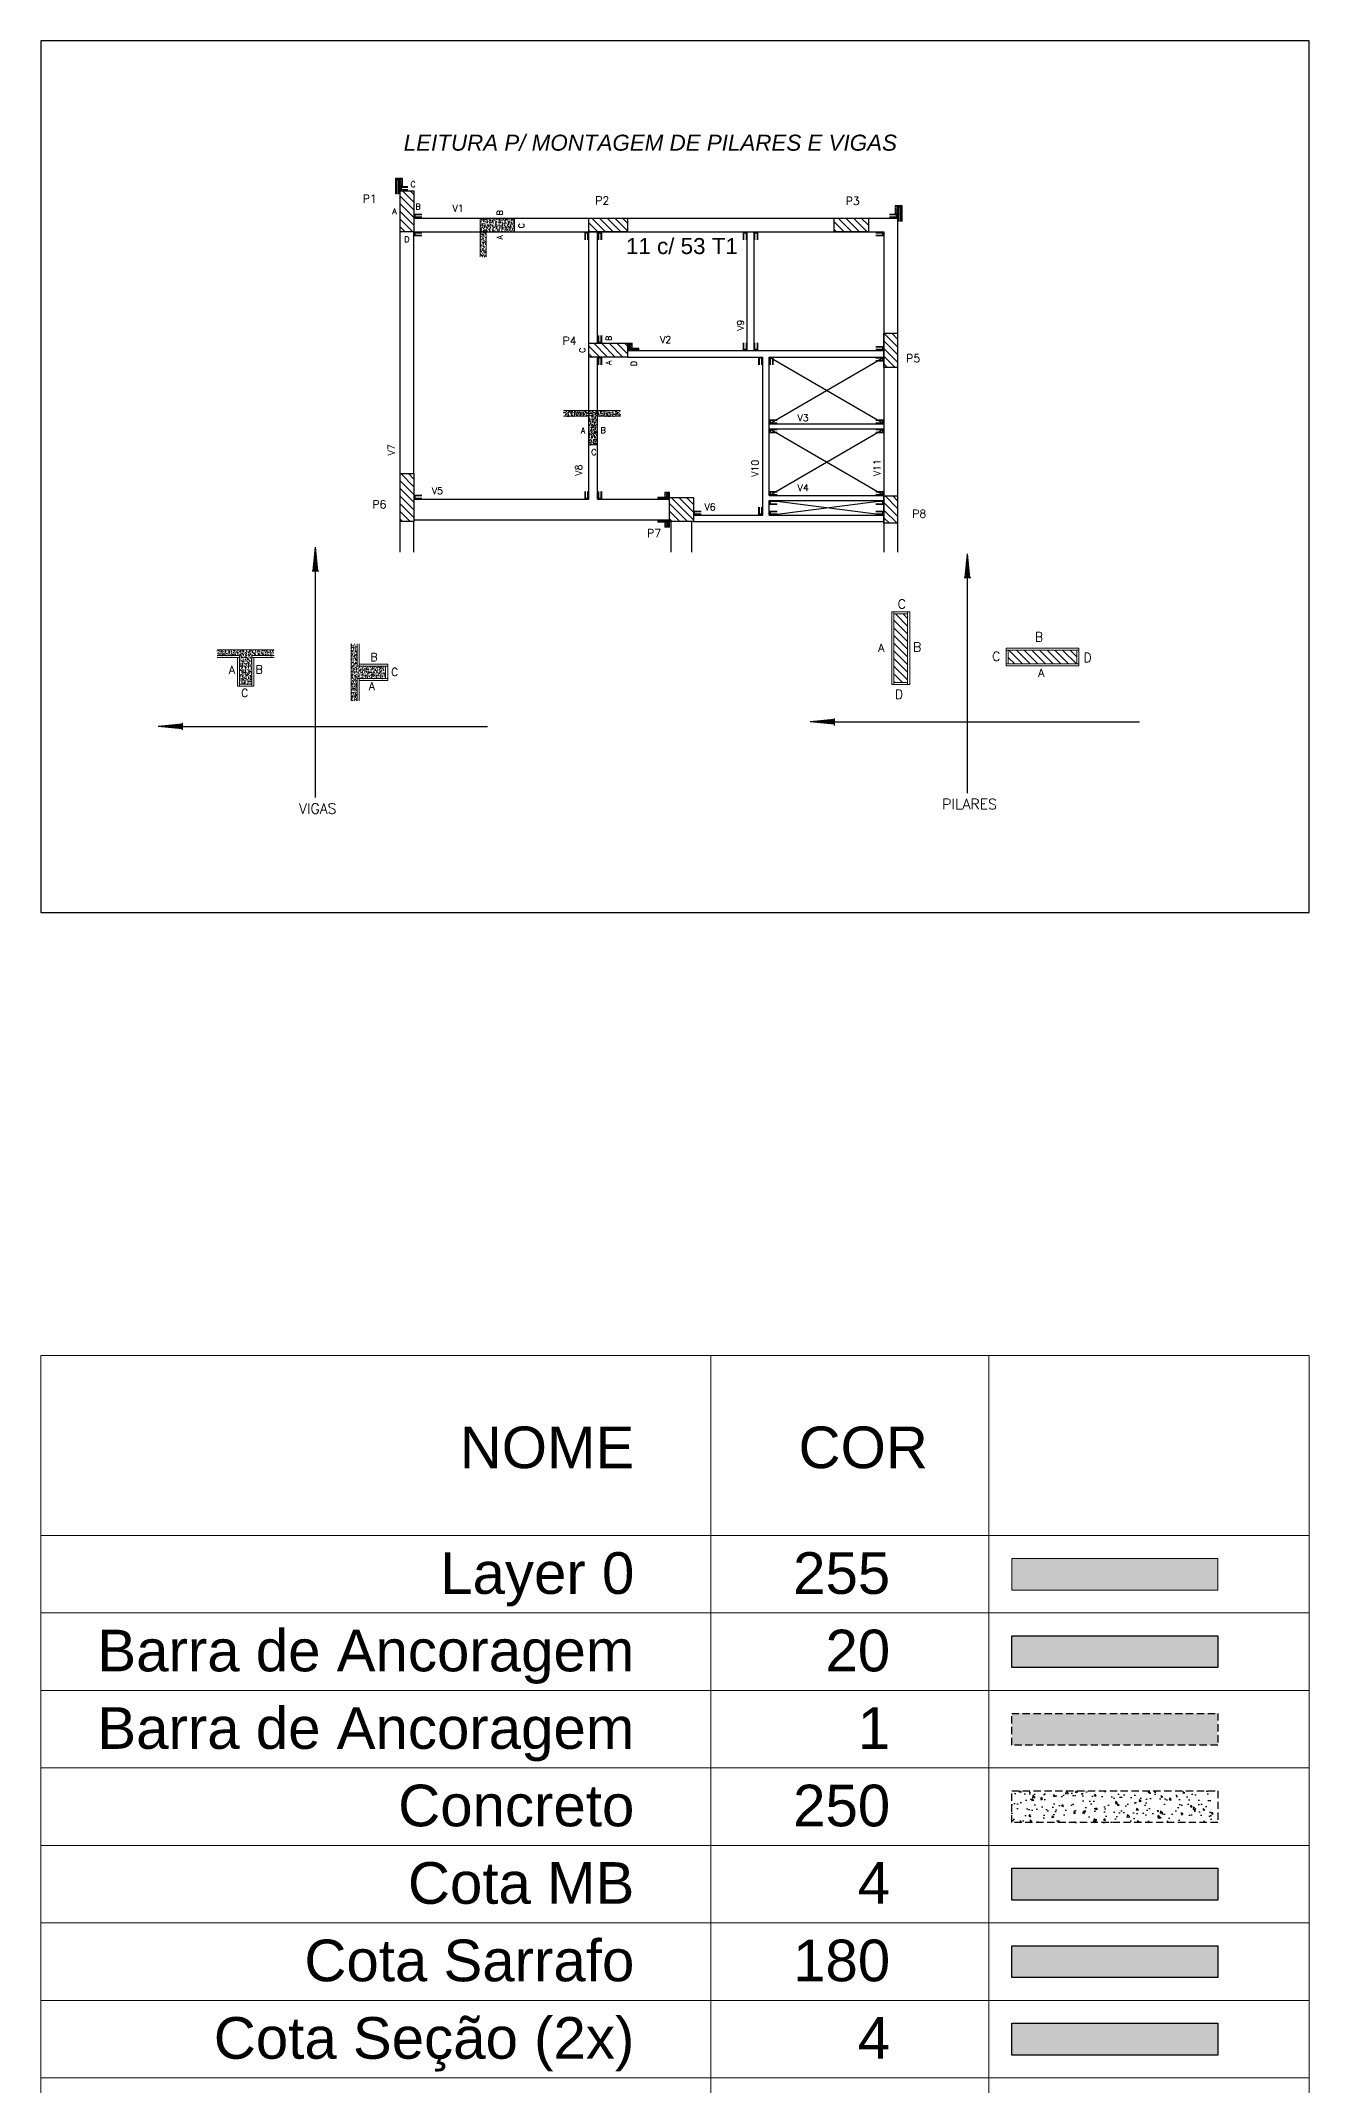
# Model space of a CAD drawing. Extents: x -23436 to 4767, y -3862 to 10024.
# Drawn here: x -22086 to -20976, y 7944 to 9732 of the extents above; entities that cross this region are included whole.
import ezdxf
from ezdxf.enums import TextEntityAlignment as Align

# ---------------------------------------------------------------- set-up
doc = ezdxf.new("R2010")
doc.units = 0
doc.linetypes.add('CABLIN', pattern=[0.35, 0.25, -0.1])
doc.linetypes.add('HIDDEN', pattern=[9.525, 6.35, -3.175])
doc.layers.get('0').update_dxf_attribs({"lineweight": 13})
for name, color, linetype in [('Barra de Ancoragem', 20, 'Continuous'), ('Concreto', 250, 'HIDDEN'), ('Cota', 4, 'Continuous'), ('Cota Sarrafo', 180, 'Continuous'), ('Hachura', 252, 'CABLIN'), ('Pilares', 5, 'Continuous'), ('Texto Garfos', 2, 'Continuous'), ('Vigas', 3, 'Continuous'), ('Vázio', 240, 'Continuous')]:
    doc.layers.add(name, color=color, linetype=linetype)
doc.layers.add('Laje_Perimetro', color=7, linetype='Continuous', plot=False)
doc.layers.add('Texto Seção', color=7, linetype='Continuous', lineweight=15)
doc.styles.add('ARIAL', font='arial.ttf', dxfattribs={"oblique": 15, "height": 25})
doc.styles.add('ROMANS', font='romans.shx')
doc.styles.add('ROMAS860', font='ROMAS860.SHX')
doc.styles.add('SIMPLEX', font='simplex.shx', dxfattribs={"height": 20})
pattern_1 = [(135, (-24656.7956, 2891.0784), (-3.367596, -3.367596), [])]
pattern_2 = [(135, (-31834.2953, -11227.9517), (-3.367596, -3.367596), [])]

# ---------------------------------------------------------------- blocks, each defined once
blk = doc.blocks.new('A$C6235ebdd')
h = blk.add_hatch(color=256)
h.dxf.hatch_style = 1
h.paths.add_polyline_path([(0, 4), (0, 0), (7, 0), (7, 1.5), (1.5, 1.5), (1.5, 2.5), (7, 2.5), (7, 4)])
blk = doc.blocks.new('A$C96bd1afa')
h = blk.add_hatch(color=256)
h.dxf.hatch_style = 1
h.paths.add_polyline_path([(7, 0), (8.5, 0), (8.5, 12.5), (9.5, 12.5), (9.5, 0), (11, 0), (11, 14), (7, 14)])
at = {"layer": 'Hachura'}
h = blk.add_hatch(dxfattribs=at)
h.set_pattern_fill('ANSI31', color=256, scale=0.4, angle=90, style=0)
h.set_pattern_definition([(135, (-6903.019, -1300.0813), (-0.89802561, -0.89802561), [])])
h.paths.add_polyline_path([(7, 14), (5, 14), (5, 7), (7, 7)])
for p, q in [((7, 14), (5, 14)), ((5, 14), (5, 7)), ((5, 7), (7, 7)), ((7, 14), (7, 0)), ((7, 14), (11, 14)), ((8.5, 12.5), (9.5, 12.5)), ((8.5, 12.5), (8.5, 0)), ((9.5, 12.5), (9.5, 0)), ((11, 14), (11, 0))]:
    blk.add_line(p, q)
at = {"xscale": -1}
blk.add_blockref('A$C6235ebdd', (7, 3), dxfattribs=at)
blk = doc.blocks.new('A$C5d0c6f11')
h = blk.add_hatch(color=256)
h.dxf.hatch_style = 1
h.paths.add_polyline_path([(2, 6.3), (0, 6.3), (0, 0), (2, 0)])
h.paths.add_polyline_path([(10, 2), (2, 2), (2, 0), (10, 0)])
at = {"layer": 'Hachura'}
h = blk.add_hatch(dxfattribs=at)
h.set_pattern_fill('ANSI31', color=256, scale=0.4, angle=90, style=0)
h.set_pattern_definition([(135, (-6982.6476, -1187.2813), (-0.89802561, -0.89802561), [])])
h.paths.add_polyline_path([(4, 6.3), (2, 6.3), (2, 2), (4, 2)])
for p, q in [((0, 0), (0, 6.3)), ((0, 6.3), (4, 6.3)), ((0, 0), (10, 0)), ((2, 0), (2, 6.3)), ((2, 2), (10, 2)), ((4, 6.3), (4, 2)), ((10, 0), (10, 2))]:
    blk.add_line(p, q)

msp = doc.modelspace()

# ---------------------------------------------------------------- hatches: boundary and pattern name
h = msp.add_hatch(color=256)
h.dxf.hatch_style = 1
h.paths.add_polyline_path([(-21056.329, 8376.856), (-21056.329, 8404.638), (-21236.492, 8404.638), (-21236.492, 8376.856)])
at = {"layer": 'Barra de Ancoragem'}
h = msp.add_hatch(color=256, dxfattribs=at)
h.dxf.hatch_style = 1
h.paths.add_polyline_path([(-21056.329, 8309.074), (-21056.329, 8336.856), (-21236.492, 8336.856), (-21236.492, 8309.074)])
at = {"layer": 'Concreto'}
h = msp.add_hatch(dxfattribs=at)
h.set_pattern_fill('AR-CONC', color=256, scale=0.02, style=0)
h.set_pattern_definition([(50, (-31868.4785, -11280.6082), (3.64369338, -0.3187817), [0.381, -4.191]), (355, (-31868.4785, -11280.608), (-0.7048565, 3.82113286), [0.3048, -3.3528]), (100.451, (-31868.175, -11280.6347), (2.93885003, 3.50233376), [0.3238, -3.5618]), (46.1842, (-31868.4785, -11279.592), (5.4215808, -0.8408466), [0.5715, -6.2865]), (96.6356, (-31868.0267, -11279.662), (4.7480847, 4.9485111), [0.4857, -5.3427]), (351.184, (-31868.4785, -11279.592), (4.7480921, 4.9485024), [0.4572, -5.0292]), (21, (-31867.9705, -11279.8462), (3.0322976, -2.04531037), [0.381, -4.191]), (326, (-31867.9705, -11279.846), (1.23604057, 3.6837593), [0.3048, -3.3528]), (71.4514, (-31867.7178, -11280.0166), (4.2683298, 1.63845715), [0.3238, -3.5618]), (37.5, (-31868.4785, -11280.6082), (0.061772065, 1.69110078), [0, -3.31216, 0, -3.4036, 0, -3.3655]), (7.5, (-31868.4785, -11280.6082), (1.33639325, 2.0036115), [0, -1.94056, 0, -3.23596, 0, -1.2827]), (327.5, (-31869.6113, -11280.6082), (2.7118119, -0.11457488), [0, -1.27, 0, -3.9624, 0, -5.2578]), (317.5, (-31870.1193, -11280.6082), (2.96258363, 0.50852982), [0, -1.651, 0, -2.63144, 0, -3.7338])])
h.paths.add_polyline_path([(-21671.305, 9577.178), (-21701.305, 9577.178), (-21701.305, 9565.178), (-21671.305, 9565.178)])
h.paths.add_polyline_path([(-21696.305, 9565.178), (-21701.305, 9565.178), (-21701.305, 9543.219), (-21696.305, 9543.219)])
h = msp.add_hatch(dxfattribs=at)
h.set_pattern_fill('AR-CONC', color=256, scale=0.02, style=0)
h.set_pattern_definition([(50, (-31834.2953, -11252.9505), (3.64369338, -0.3187817), [0.381, -4.191]), (355, (-31834.2953, -11252.9505), (-0.7048565, 3.82113286), [0.3048, -3.3528]), (100.451, (-31833.9917, -11252.977), (2.93885003, 3.50233376), [0.3238, -3.5618]), (46.1842, (-31834.2953, -11251.9345), (5.4215808, -0.8408466), [0.5715, -6.2865]), (96.6356, (-31833.8435, -11252.0045), (4.7480847, 4.9485111), [0.4857, -5.3427]), (351.184, (-31834.2953, -11251.9345), (4.7480921, 4.9485024), [0.4572, -5.0292]), (21, (-31833.7873, -11252.1885), (3.0322976, -2.04531037), [0.381, -4.191]), (326, (-31833.7873, -11252.1885), (1.23604057, 3.6837593), [0.3048, -3.3528]), (71.4514, (-31833.5346, -11252.359), (4.2683298, 1.63845715), [0.3238, -3.5618]), (37.5, (-31834.2953, -11252.9505), (0.061772065, 1.69110078), [0, -3.31216, 0, -3.4036, 0, -3.3655]), (7.5, (-31834.2953, -11252.9505), (1.33639325, 2.0036115), [0, -1.94056, 0, -3.23596, 0, -1.2827]), (327.5, (-31835.4282, -11252.9505), (2.7118119, -0.11457488), [0, -1.27, 0, -3.9624, 0, -5.2578]), (317.5, (-31835.9362, -11252.9505), (2.96258363, 0.50852982), [0, -1.651, 0, -2.63144, 0, -3.7338])])
h.paths.add_polyline_path([(-21578.722, 9408.92), (-21598.722, 9408.92), (-21598.722, 9403.92), (-21578.722, 9403.92)])
h.paths.add_polyline_path([(-21598.722, 9408.92), (-21606.422, 9408.92), (-21606.422, 9378.92), (-21598.722, 9378.92)])
h.paths.add_polyline_path([(-21606.422, 9408.92), (-21628.422, 9408.92), (-21628.422, 9403.92), (-21606.422, 9403.92)])
h = msp.add_hatch(dxfattribs=at)
h.set_pattern_fill('AR-CONC', color=256, scale=0.02, style=0)
h.set_pattern_definition([(50, (-31740.3407, -11244.523), (3.64369338, -0.3187817), [0.381, -4.191]), (355, (-31740.3407, -11244.523), (-0.7048565, 3.82113286), [0.3048, -3.3528]), (100.451, (-31740.037, -11244.5497), (2.93885003, 3.50233376), [0.3238, -3.5618]), (46.1842, (-31740.3407, -11243.507), (5.4215808, -0.8408466), [0.5715, -6.2865]), (96.6356, (-31739.889, -11243.577), (4.7480847, 4.9485111), [0.4857, -5.3427]), (351.184, (-31740.3407, -11243.507), (4.7480921, 4.9485024), [0.4572, -5.0292]), (21, (-31739.8327, -11243.761), (3.0322976, -2.04531037), [0.381, -4.191]), (326, (-31739.8327, -11243.761), (1.23604057, 3.6837593), [0.3048, -3.3528]), (71.4514, (-31739.58, -11243.9316), (4.2683298, 1.63845715), [0.3238, -3.5618]), (37.5, (-31740.3407, -11244.5231), (0.061772065, 1.69110078), [0, -3.31216, 0, -3.4036, 0, -3.3655]), (7.5, (-31740.3407, -11244.5231), (1.33639325, 2.0036115), [0, -1.94056, 0, -3.23596, 0, -1.2827]), (327.5, (-31741.4735, -11244.5231), (2.7118119, -0.11457488), [0, -1.27, 0, -3.9624, 0, -5.2578]), (317.5, (-31741.9815, -11244.523), (2.96258363, 0.50852982), [0, -1.651, 0, -2.63144, 0, -3.7338])])
h.paths.add_polyline_path([(-21881.715, 9199.566), (-21931.415, 9199.566), (-21931.415, 9194.566), (-21911.915, 9194.566), (-21911.915, 9169.566), (-21901.215, 9169.566), (-21901.215, 9194.566), (-21881.715, 9194.566)])
h = msp.add_hatch(dxfattribs=at)
h.set_pattern_fill('AR-CONC', color=256, scale=0.02, angle=90, style=0)
h.set_pattern_definition([(140, (-1370.0415, -653.9387), (0.3187817, 3.64369338), [0.381, -4.191]), (85, (-1370.0415, -653.9387), (-3.82113286, -0.7048565), [0.3048, -3.3528]), (190.451, (-1370.015, -653.635), (-3.50233376, 2.93885003), [0.3238, -3.5618]), (136.1842, (-1371.0575, -653.9387), (0.8408466, 5.4215808), [0.5715, -6.2865]), (186.6356, (-1370.9874, -653.487), (-4.9485111, 4.7480847), [0.4857, -5.3427]), (81.184, (-1371.0575, -653.9387), (-4.9485024, 4.7480921), [0.4572, -5.0292]), (111, (-1370.8035, -653.4307), (2.04531037, 3.0322976), [0.381, -4.191]), (56, (-1370.8035, -653.4307), (-3.6837593, 1.23604057), [0.3048, -3.3528]), (161.4514, (-1370.633, -653.178), (-1.63845715, 4.2683298), [0.3238, -3.5618]), (127.5, (-1370.0415, -653.9387), (-1.69110078, 0.061772065), [0, -3.31216, 0, -3.4036, 0, -3.3655]), (97.5, (-1370.0415, -653.9387), (-2.0036115, 1.33639325), [0, -1.94056, 0, -3.23596, 0, -1.2827]), (57.5, (-1370.0415, -655.0715), (0.11457488, 2.7118119), [0, -1.27, 0, -3.9624, 0, -5.2578]), (47.5, (-1370.0415, -655.5795), (-0.50852982, 2.96258363), [0, -1.651, 0, -2.63144, 0, -3.7338])])
h.paths.add_polyline_path([(-21814.131, 9204.687), (-21814.131, 9154.987), (-21809.131, 9154.987), (-21809.131, 9174.487), (-21784.131, 9174.487), (-21784.131, 9185.187), (-21809.131, 9185.187), (-21809.131, 9204.687)])
h = msp.add_hatch(color=256, dxfattribs=at)
h.dxf.hatch_style = 1
h.paths.add_polyline_path([(-21056.329, 8241.274), (-21056.329, 8269.056), (-21236.492, 8269.056), (-21236.492, 8241.274)])
h = msp.add_hatch(dxfattribs=at)
h.set_pattern_fill('AR-CONC', color=256, scale=0.1, angle=-90)
h.set_pattern_definition([(320, (151.468, 861.735), (-1.593909, -18.218467), [1.905, -20.955]), (265, (151.468, 861.735), (19.105685, 3.524342), [1.524, -16.764058]), (10.451445, (151.335, 860.217), (17.511775, -14.694125), [1.619001, -17.809024]), (316.1842, (156.548, 861.735), (-4.204233, -27.107904), [2.8575, -31.4325]), (6.63556, (156.198, 859.476), (24.742612, -23.740413), [2.428502, -26.71356]), (261.18415, (156.548, 861.735), (24.742612, -23.740413), [2.285997, -25.145973]), (291, (155.278, 859.195), (-10.22652, -15.161439), [1.905, -20.955]), (236, (155.278, 859.195), (18.418797, -6.180203), [1.524, -16.764]), (341.451445, (154.426, 857.932), (8.192277, -21.341642), [1.619001, -17.808994]), (307.5, (151.468, 861.735), (8.4555039, -0.3088603), [0, -16.5608, 0, -17.018, 0, -16.8275]), (277.5, (151.468, 861.735), (10.0180575, -6.6819663), [0, -9.7028, 0, -16.1798, 0, -6.4135]), (237.5, (151.468, 867.3995), (-0.5728744, -13.5590595), [0, -6.35, 0, -19.812, 0, -26.289]), (227.5, (151.468, 869.94), (2.542649, -14.812918), [0, -8.255, 0, -13.1572, 0, -18.669])])
h.paths.add_polyline_path([(-21056.329, 8173.492), (-21056.329, 8201.274), (-21236.492, 8201.274), (-21236.492, 8173.492)])
at = {"layer": 'Cota', "linetype": 'Continuous', "ltscale": 3}
for points in [[(-21845.484, 9289.293), (-21847.484, 9268.293), (-21843.484, 9268.293)], [(-21275.2, 9283.418), (-21277.2, 9262.418), (-21273.2, 9262.418)], [(-21962.104, 9134.498), (-21983.104, 9132.498), (-21962.104, 9130.498)], [(-21391.82, 9138.415), (-21412.82, 9136.415), (-21391.82, 9134.415)]]:
    msp.add_hatch(color=256, dxfattribs=at).paths.add_polyline_path(points)
at = {"layer": 'Cota'}
h = msp.add_hatch(color=256, dxfattribs=at)
h.dxf.hatch_style = 1
h.paths.add_polyline_path([(-21056.329, 8105.71), (-21056.329, 8133.492), (-21236.492, 8133.492), (-21236.492, 8105.71)])
h = msp.add_hatch(color=256, dxfattribs=at)
h.dxf.hatch_style = 1
h.paths.add_polyline_path([(-21056.329, 7970.146), (-21056.329, 7997.928), (-21236.492, 7997.928), (-21236.492, 7970.146)])
at = {"layer": 'Cota Sarrafo'}
h = msp.add_hatch(color=256, dxfattribs=at)
h.dxf.hatch_style = 1
h.paths.add_polyline_path([(-21056.329, 8037.928), (-21056.329, 8065.71), (-21236.492, 8065.71), (-21236.492, 8037.928)])
at = {"layer": 'Hachura'}
h = msp.add_hatch(dxfattribs=at)
h.set_pattern_fill('ANSI31', color=256, scale=1.5, angle=90, style=0)
h.set_pattern_definition([(135, (-24656.7956, 3658.702), (-3.367596, -3.367596), [])])
h.paths.add_polyline_path([(-21759.418, 9601.178), (-21771.422, 9601.178), (-21771.422, 9565.178), (-21759.418, 9565.178)])
h = msp.add_hatch(dxfattribs=at)
h.set_pattern_fill('ANSI31', color=256, scale=1.5, angle=90, style=0)
h.set_pattern_definition(pattern_1)
h.paths.add_polyline_path([(-21572.522, 9577.178), (-21606.422, 9577.178), (-21606.422, 9565.178), (-21572.522, 9565.178)])
h = msp.add_hatch(dxfattribs=at)
h.set_pattern_fill('ANSI31', color=256, scale=1.5, angle=90, style=0)
h.set_pattern_definition(pattern_1)
h.paths.add_polyline_path([(-21361.922, 9577.178), (-21391.922, 9577.178), (-21391.922, 9565.178), (-21361.922, 9565.178)])
h = msp.add_hatch(dxfattribs=at)
h.set_pattern_fill('ANSI31', color=256, scale=1.5, angle=90, style=0)
h.set_pattern_definition(pattern_1)
h.paths.add_polyline_path([(-21572.522, 9467.678), (-21606.422, 9467.678), (-21606.422, 9455.678), (-21572.522, 9455.678)])
h = msp.add_hatch(dxfattribs=at)
h.set_pattern_fill('ANSI31', color=256, scale=1.5, angle=90, style=0)
h.set_pattern_definition(pattern_1)
h.paths.add_polyline_path([(-21336.422, 9476.528), (-21348.422, 9476.528), (-21348.422, 9446.528), (-21336.422, 9446.528)])
h = msp.add_hatch(dxfattribs=at)
h.set_pattern_fill('ANSI31', color=256, scale=1.5, angle=90, style=0)
h.set_pattern_definition(pattern_1)
h.paths.add_polyline_path([(-21759.422, 9353.678), (-21771.422, 9353.681), (-21771.422, 9311.681), (-21759.422, 9311.678)])
h = msp.add_hatch(dxfattribs=at)
h.set_pattern_fill('ANSI31', color=256, scale=1.5, angle=90, style=0)
h.set_pattern_definition(pattern_1)
h.paths.add_polyline_path([(-21514.922, 9332.678), (-21535.922, 9332.678), (-21535.922, 9311.678), (-21514.922, 9311.678)])
h = msp.add_hatch(dxfattribs=at)
h.set_pattern_fill('ANSI31', color=256, scale=1.5, angle=90, style=0)
h.set_pattern_definition(pattern_1)
h.paths.add_polyline_path([(-21336.422, 9334.178), (-21348.422, 9334.178), (-21348.422, 9310.178), (-21336.422, 9310.178)])
h = msp.add_hatch(dxfattribs=at)
h.set_pattern_fill('ANSI31', color=256, scale=1.5, angle=90, style=0)
h.set_pattern_definition(pattern_2)
h.paths.add_polyline_path([(-21327.558, 9230.872), (-21339.558, 9230.876), (-21339.558, 9170.876), (-21327.558, 9170.872)])
h = msp.add_hatch(dxfattribs=at)
h.set_pattern_fill('ANSI31', color=256, scale=1.5, angle=90, style=0)
h.set_pattern_definition(pattern_2)
h.paths.add_polyline_path([(-21239.586, 9199.188), (-21239.59, 9187.188), (-21179.59, 9187.188), (-21179.586, 9199.188)])

# ---------------------------------------------------------------- linework, layer by layer
for p, q in [((-21701.305, 9577.178), (-21701.305, 9543.219)), ((-21671.305, 9577.178), (-21671.305, 9565.178)), ((-21696.305, 9565.178), (-21696.305, 9543.219)), ((-21628.422, 9408.92), (-21578.722, 9408.92)), ((-21628.422, 9403.92), (-21606.422, 9403.92)), ((-21578.722, 9403.92), (-21598.722, 9403.92)), ((-21606.422, 9378.92), (-21598.722, 9378.92)), ((-21931.415, 9199.566), (-21881.715, 9199.566)), ((-21931.415, 9194.566), (-21911.915, 9194.566)), ((-21931.415, 9192.766), (-21911.915, 9192.766)), ((-21913.715, 9167.766), (-21913.715, 9192.766)), ((-21911.915, 9167.766), (-21911.915, 9194.566)), ((-21881.715, 9194.566), (-21901.215, 9194.566)), ((-21901.215, 9167.766), (-21901.215, 9194.566)), ((-21881.715, 9192.766), (-21901.215, 9192.766)), ((-21899.415, 9167.766), (-21899.415, 9192.766)), ((-21814.131, 9154.987), (-21814.131, 9204.687)), ((-21809.131, 9204.687), (-21809.131, 9185.187)), ((-21807.331, 9204.687), (-21807.331, 9185.187)), ((-21782.331, 9185.187), (-21809.131, 9185.187)), ((-21782.331, 9186.987), (-21807.331, 9186.987)), ((-21784.131, 9174.487), (-21784.131, 9185.187)), ((-21782.331, 9172.687), (-21782.331, 9186.987)), ((-21913.715, 9167.766), (-21899.415, 9167.766)), ((-21911.915, 9169.566), (-21901.215, 9169.566)), ((-21809.131, 9154.987), (-21809.131, 9174.487)), ((-21782.331, 9174.487), (-21809.131, 9174.487)), ((-21807.331, 9154.987), (-21807.331, 9174.487)), ((-21782.331, 9172.687), (-21807.331, 9172.687)), ((-21499.697, 8582.259), (-21499.697, 6108.44)), ((-21256.492, 8582.259), (-21256.492, 6108.44)), ((-20976.397, 8424.638), (-22085.65, 8424.638)), ((-20976.397, 8356.856), (-22085.65, 8356.856)), ((-20976.397, 8289.074), (-22085.65, 8289.074)), ((-20976.397, 8221.274), (-22085.65, 8221.274)), ((-20976.397, 8153.492), (-22085.65, 8153.492)), ((-20976.397, 8085.71), (-22085.65, 8085.71)), ((-20976.397, 8017.928), (-22085.65, 8017.928)), ((-20976.397, 7950.146), (-22085.65, 7950.146))]:
    msp.add_line(p, q)
at = {"linetype": 'Continuous', "ltscale": 3}
for p, q in [((-21341.358, 9232.676), (-21325.758, 9232.676)), ((-21341.358, 9169.076), (-21341.358, 9232.676)), ((-21339.558, 9169.076), (-21339.558, 9232.676)), ((-21339.558, 9230.876), (-21327.558, 9230.876)), ((-21327.558, 9232.676), (-21327.558, 9169.076)), ((-21325.758, 9232.676), (-21325.758, 9169.076)), ((-21241.39, 9200.988), (-21177.79, 9200.988)), ((-21241.39, 9185.388), (-21241.39, 9200.988)), ((-21241.39, 9199.188), (-21177.79, 9199.188)), ((-21239.59, 9187.188), (-21239.59, 9199.188)), ((-21179.59, 9187.188), (-21179.59, 9199.188)), ((-21177.79, 9185.388), (-21177.79, 9200.988)), ((-21177.79, 9187.188), (-21241.39, 9187.188)), ((-21177.79, 9185.388), (-21241.39, 9185.388)), ((-21341.358, 9169.076), (-21325.758, 9169.076)), ((-21339.558, 9170.876), (-21327.558, 9170.876))]:
    msp.add_line(p, q, dxfattribs=at)
for points in [[(-22085.65, 6108.44), (-20976.397, 6108.44), (-20976.397, 8582.259), (-22085.65, 8582.259)], [(-21056.329, 8376.856), (-21236.492, 8376.856), (-21236.492, 8404.638), (-21056.329, 8404.638)]]:
    msp.add_lwpolyline(points, close=True)
at = {"layer": 'Barra de Ancoragem'}
msp.add_lwpolyline([(-21056.329, 8309.074), (-21236.492, 8309.074), (-21236.492, 8336.856), (-21056.329, 8336.856)], close=True, dxfattribs=at)
at = {"layer": 'Concreto'}
for points in [[(-21056.329, 8241.274), (-21236.492, 8241.274), (-21236.492, 8269.056), (-21056.329, 8269.056)], [(-21056.329, 8173.492), (-21236.492, 8173.492), (-21236.492, 8201.274), (-21056.329, 8201.274)]]:
    msp.add_lwpolyline(points, close=True, dxfattribs=at)
at = {"layer": 'Cota', "linetype": 'Continuous', "ltscale": 3}
for p, q in [((-21847.484, 9268.293), (-21845.484, 9289.293)), ((-21843.484, 9268.293), (-21845.484, 9289.293)), ((-21277.2, 9262.418), (-21275.2, 9283.418)), ((-21273.2, 9262.418), (-21275.2, 9283.418)), ((-21842.484, 9268.293), (-21848.484, 9268.293)), ((-21845.484, 9070.176), (-21845.484, 9268.293)), ((-21275.2, 9074.093), (-21275.2, 9272.21)), ((-21272.2, 9262.418), (-21278.2, 9262.418)), ((-21391.82, 9139.415), (-21391.82, 9133.415)), ((-21962.104, 9134.498), (-21983.104, 9132.498)), ((-21962.104, 9130.498), (-21983.104, 9132.498)), ((-21962.104, 9135.498), (-21962.104, 9129.498)), ((-21962.104, 9132.498), (-21695.141, 9132.498)), ((-21391.82, 9138.415), (-21412.82, 9136.415)), ((-21391.82, 9134.415), (-21412.82, 9136.415)), ((-21391.82, 9136.415), (-21124.857, 9136.415))]:
    msp.add_line(p, q, dxfattribs=at)
at = {"layer": 'Cota'}
for points in [[(-21056.329, 8105.71), (-21236.492, 8105.71), (-21236.492, 8133.492), (-21056.329, 8133.492)], [(-21056.329, 7970.146), (-21236.492, 7970.146), (-21236.492, 7997.928), (-21056.329, 7997.928)]]:
    msp.add_lwpolyline(points, close=True, dxfattribs=at)
at = {"layer": 'Cota Sarrafo'}
msp.add_lwpolyline([(-21056.329, 8037.928), (-21236.492, 8037.928), (-21236.492, 8065.71), (-21056.329, 8065.71)], close=True, dxfattribs=at)
at = {"layer": 'Laje_Perimetro'}
msp.add_lwpolyline([(-22085.65, 8969.827), (-20976.397, 8969.827), (-20976.397, 9732.259), (-22085.65, 9732.259)], close=True, dxfattribs=at)
at = {"layer": 'Pilares', "ltscale": 125}
for points in [[(-21759.418, 9601.178), (-21759.418, 9565.178), (-21771.422, 9565.178), (-21771.422, 9601.178)], [(-21606.422, 9577.182), (-21572.522, 9577.182), (-21572.522, 9565.178), (-21606.422, 9565.178)], [(-21391.922, 9577.182), (-21361.922, 9577.182), (-21361.922, 9565.178), (-21391.922, 9565.178)], [(-21606.422, 9467.678), (-21572.522, 9467.678), (-21572.522, 9455.678), (-21606.422, 9455.678)], [(-21348.422, 9476.528), (-21336.422, 9476.528), (-21336.422, 9446.528), (-21348.422, 9446.528)], [(-21348.422, 9334.178), (-21336.422, 9334.178), (-21336.422, 9310.178), (-21348.422, 9310.178)]]:
    msp.add_lwpolyline(points, close=True, dxfattribs=at)
at = {"layer": 'Pilares', "ltscale": 0.5}
for points in [[(-21771.422, 9353.681), (-21759.422, 9353.678), (-21759.422, 9311.678), (-21771.422, 9311.681)], [(-21535.922, 9332.678), (-21514.922, 9332.678), (-21514.922, 9311.678), (-21535.922, 9311.678)]]:
    msp.add_lwpolyline(points, close=True, dxfattribs=at)
at = {"layer": 'Vigas'}
for p, q in [((-21759.418, 9577.178), (-21336.422, 9577.178)), ((-21336.422, 9577.178), (-21336.422, 9285.054)), ((-21771.422, 9353.685), (-21771.422, 9565.178)), ((-21759.422, 9353.685), (-21759.422, 9565.178)), ((-21759.418, 9565.178), (-21348.422, 9565.178)), ((-21606.422, 9467.678), (-21606.422, 9565.173)), ((-21598.722, 9467.678), (-21598.722, 9565.173)), ((-21467.822, 9461.438), (-21467.822, 9565.178)), ((-21462.122, 9565.178), (-21462.122, 9461.378)), ((-21348.422, 9565.178), (-21348.422, 9285.054)), ((-21572.522, 9461.378), (-21348.422, 9461.378)), ((-21606.422, 9331.178), (-21606.422, 9455.678)), ((-21598.722, 9331.178), (-21598.722, 9455.678)), ((-21572.522, 9455.678), (-21454.322, 9455.678)), ((-21454.322, 9317.378), (-21454.322, 9455.678)), ((-21448.622, 9455.678), (-21348.422, 9455.678)), ((-21448.622, 9334.478), (-21448.622, 9455.678)), ((-21448.622, 9397.178), (-21348.422, 9397.178)), ((-21448.622, 9392.978), (-21348.422, 9392.978)), ((-21759.422, 9331.178), (-21606.422, 9331.178)), ((-21598.722, 9331.178), (-21535.922, 9331.178)), ((-21448.622, 9334.478), (-21348.422, 9334.478)), ((-21448.622, 9317.378), (-21448.622, 9330.278)), ((-21448.622, 9330.278), (-21348.422, 9330.278)), ((-21771.422, 9285.054), (-21771.422, 9311.681)), ((-21759.422, 9313.178), (-21535.922, 9313.178)), ((-21759.422, 9285.054), (-21759.422, 9311.681)), ((-21534.422, 9285.054), (-21534.422, 9311.681)), ((-21516.422, 9285.054), (-21516.422, 9311.681)), ((-21514.922, 9317.378), (-21454.322, 9317.378)), ((-21514.922, 9311.678), (-21348.422, 9311.678)), ((-21448.622, 9317.378), (-21348.422, 9317.378))]:
    msp.add_line(p, q, dxfattribs=at)
at = {"layer": 'Vázio', "ltscale": 125}
for p, q in [((-21448.622, 9397.178), (-21348.422, 9455.678)), ((-21348.422, 9397.178), (-21448.622, 9455.678)), ((-21448.622, 9334.478), (-21348.422, 9392.978)), ((-21348.422, 9334.478), (-21448.622, 9392.978)), ((-21448.622, 9317.378), (-21348.422, 9330.278)), ((-21348.422, 9317.378), (-21448.622, 9330.278))]:
    msp.add_line(p, q, dxfattribs=at)

# ---------------------------------------------------------------- block references
at = {"xscale": -1}
for name, p in [('A$C96bd1afa', (-21764.422, 9598.178)), ('A$C6235ebdd', (-21348.422, 9561.178)), ('A$C6235ebdd', (-21348.422, 9461.378)), ('A$C6235ebdd', (-21348.422, 9451.678)), ('A$C6235ebdd', (-21348.422, 9397.178)), ('A$C6235ebdd', (-21348.422, 9388.978)), ('A$C5d0c6f11', (-21535.922, 9331.178)), ('A$C6235ebdd', (-21348.422, 9334.478)), ('A$C6235ebdd', (-21348.422, 9326.278))]:
    msp.add_blockref(name, p, dxfattribs=at)
for name, p in [('A$C96bd1afa', (-21343.422, 9574.178)), ('A$C6235ebdd', (-21759.418, 9577.178)), ('A$C6235ebdd', (-21759.418, 9561.178)), ('A$C5d0c6f11', (-21572.522, 9461.378)), ('A$C6235ebdd', (-21448.622, 9397.178)), ('A$C6235ebdd', (-21448.622, 9388.978)), ('A$C6235ebdd', (-21448.622, 9334.478)), ('A$C6235ebdd', (-21759.418, 9331.178)), ('A$C6235ebdd', (-21448.622, 9326.278))]:
    msp.add_blockref(name, p)
for name, p, rotation in [('A$C6235ebdd', (-21610.422, 9565.173), 270), ('A$C6235ebdd', (-21598.722, 9565.173), 270), ('A$C6235ebdd', (-21471.822, 9565.173), 270), ('A$C6235ebdd', (-21462.122, 9565.173), 270), ('A$C6235ebdd', (-21598.722, 9455.678), 270), ('A$C6235ebdd', (-21458.322, 9455.678), 270), ('A$C6235ebdd', (-21448.622, 9455.678), 270), ('A$C6235ebdd', (-21348.422, 9321.378), 180), ('A$C5d0c6f11', (-21535.922, 9313.178), 180)]:
    msp.add_blockref(name, p, dxfattribs=dict(rotation=rotation))
for p, rotation in [((-21598.722, 9467.678), 270), ((-21471.822, 9461.382), 270), ((-21462.122, 9461.382), 270), ((-21610.422, 9331.178), 270), ((-21598.722, 9331.178), 270), ((-21514.922, 9321.378), 180), ((-21458.322, 9317.378), 270), ((-21448.622, 9321.378), 180)]:
    msp.add_blockref('A$C6235ebdd', p, dxfattribs=dict(at, rotation=rotation))

# ---------------------------------------------------------------- texts
at = {"style": 'ARIAL'}
for s, p in [('NOME', (-21566.601, 8483.563)), ('COR', (-21309.846, 8483.563)), ('Layer 0', (-21566.601, 8373.585)), ('255', (-21342.804, 8373.585))]:
    msp.add_text(s, height=36.4431, dxfattribs=at).set_placement(p, align=Align.RIGHT)
at = {"layer": 'Barra de Ancoragem', "style": 'ARIAL'}
for s, height, p in [('Barra de Ancoragem', 36.44309, (-21566.601, 8305.803)), ('20', 36.4431, (-21342.804, 8305.803))]:
    msp.add_text(s, height=height, dxfattribs=at).set_placement(p, align=Align.RIGHT)
at = {"layer": 'Concreto', "style": 'ARIAL'}
for s, height, p in [('Barra de Ancoragem', 36.44309, (-21566.601, 8238.003)), ('1', 36.443, (-21342.804, 8238.003)), ('Concreto', 36.4431, (-21566.601, 8170.221)), ('250', 36.4431, (-21342.804, 8170.221))]:
    msp.add_text(s, height=height, dxfattribs=at).set_placement(p, align=Align.RIGHT)
at = {"layer": 'Cota', "style": 'ARIAL'}
for s, height, p in [('Cota MB', 36.4431, (-21566.601, 8102.439)), ('4', 36.443, (-21342.804, 8102.439)), ('Cota Seção (2x)', 36.44309, (-21566.601, 7966.875)), ('4', 36.443, (-21342.804, 7966.875))]:
    msp.add_text(s, height=height, dxfattribs=at).set_placement(p, align=Align.RIGHT)
at = {"layer": 'Cota Sarrafo', "style": 'ARIAL'}
for s, height, p in [('Cota Sarrafo', 36.44309, (-21566.601, 8034.657)), ('180', 36.4431, (-21342.804, 8034.657))]:
    msp.add_text(s, height=height, dxfattribs=at).set_placement(p, align=Align.RIGHT)
at = {"layer": 'Texto Garfos', "color": 2, "insert": (-21524.995, 9552.662), "char_height": 14, "attachment_point": 5, "style": 'ROMAS860'}
msp.add_mtext('{\\fArial|b0|i0|c0|p34;11 c/ 53 T1}', dxfattribs=at)
at = {"layer": 'Texto Seção', "style": 'SIMPLEX'}
for s, p in [('P1', (-21804.182, 9590.606)), ('P2', (-21600.751, 9589.056)), ('P3', (-21381.773, 9588.699)), ('P4', (-21629.414, 9466.431)), ('P5', (-21328.847, 9451.04)), ('P6', (-21795.719, 9323.269)), ('P8', (-21323.581, 9315.078)), ('P7', (-21555.441, 9298.162))]:
    msp.add_text(s, height=7, dxfattribs=at).set_placement(p)
for s, p in [('V1', (-21720.684, 9585.727)), ('V2', (-21539.226, 9470.804)), ('V3', (-21418.975, 9402.441)), ('V5', (-21738.84, 9338.657)), ('V4', (-21418.891, 9341.241)), ('V6', (-21500.333, 9324.444))]:
    msp.add_text(s, height=6, dxfattribs=at).set_placement(p, align=Align.MIDDLE)
for s, p in [('V9', (-21473.708, 9483.41)), ('V7', (-21779.081, 9374.436)), ('V8', (-21615.228, 9356.733)), ('V10', (-21461.071, 9358.285)), ('V11', (-21354.421, 9358.864))]:
    msp.add_text(s, height=6, rotation=90, dxfattribs=at).set_placement(p, align=Align.MIDDLE)
at = {"layer": 'Texto Seção', "insert": (-21552.607, 9643.106), "char_height": 14, "attachment_point": 5}
msp.add_mtext('{\\fArial|b0|i1|c0|p34;LEITURA P/ MONTAGEM DE PILARES E VIGAS}', dxfattribs=at)
at = {"layer": 'Texto Seção', "linetype": 'ByBlock', "ltscale": 3, "attachment_point": 5, "style": 'ROMANS'}
for s, insert, char_height in [('C', (-21760.131, 9606.898), 5), ('B', (-21755.698, 9587.28), 5), ('A', (-21776.344, 9583.208), 5), ('D', (-21765.525, 9558.599), 5), ('A', (-21611.482, 9391.377), 5), ('B', (-21593.838, 9391.661), 5), ('C', (-21602.084, 9372.45), 5), ('C', (-21332.662, 9239.638), 8), ('B', (-21212.721, 9210.816), 8), ('B', (-21794.292, 9193.168), 7), ('A', (-21350.576, 9201.272), 7), ('B', (-21319.222, 9202.037), 8), ('C', (-21250.041, 9193.823), 8), ('D', (-21170.163, 9192.737), 8), ('A', (-21918.515, 9182.023), 7), ('B', (-21894.682, 9182.307), 7), ('C', (-21776.146, 9180.13), 7), ('A', (-21210.619, 9179.239), 7), ('C', (-21907.413, 9161.856), 7), ('A', (-21796.218, 9167.714), 7), ('D', (-21335.131, 9160.639), 8), ('PILARES', (-21273.38, 9064.519), 9), ('VIGAS', (-21843.502, 9060.601), 9)]:
    msp.add_mtext(s, dxfattribs=dict(at, insert=insert, char_height=char_height))
at = {"layer": 'Texto Seção', "linetype": 'ByBlock', "ltscale": 3, "char_height": 5, "attachment_point": 5, "rotation": 90, "style": 'ROMANS'}
for s, insert in [('B', (-21684.277, 9581.856)), ('C', (-21665.312, 9570.506)), ('A', (-21684.239, 9560.358)), ('C', (-21612.066, 9461.63)), ('B', (-21589.042, 9472.068)), ('A', (-21589.005, 9450.569)), ('D', (-21567.035, 9449.937))]:
    msp.add_mtext(s, dxfattribs=dict(at, insert=insert))

doc.saveas('drawing.dxf')
